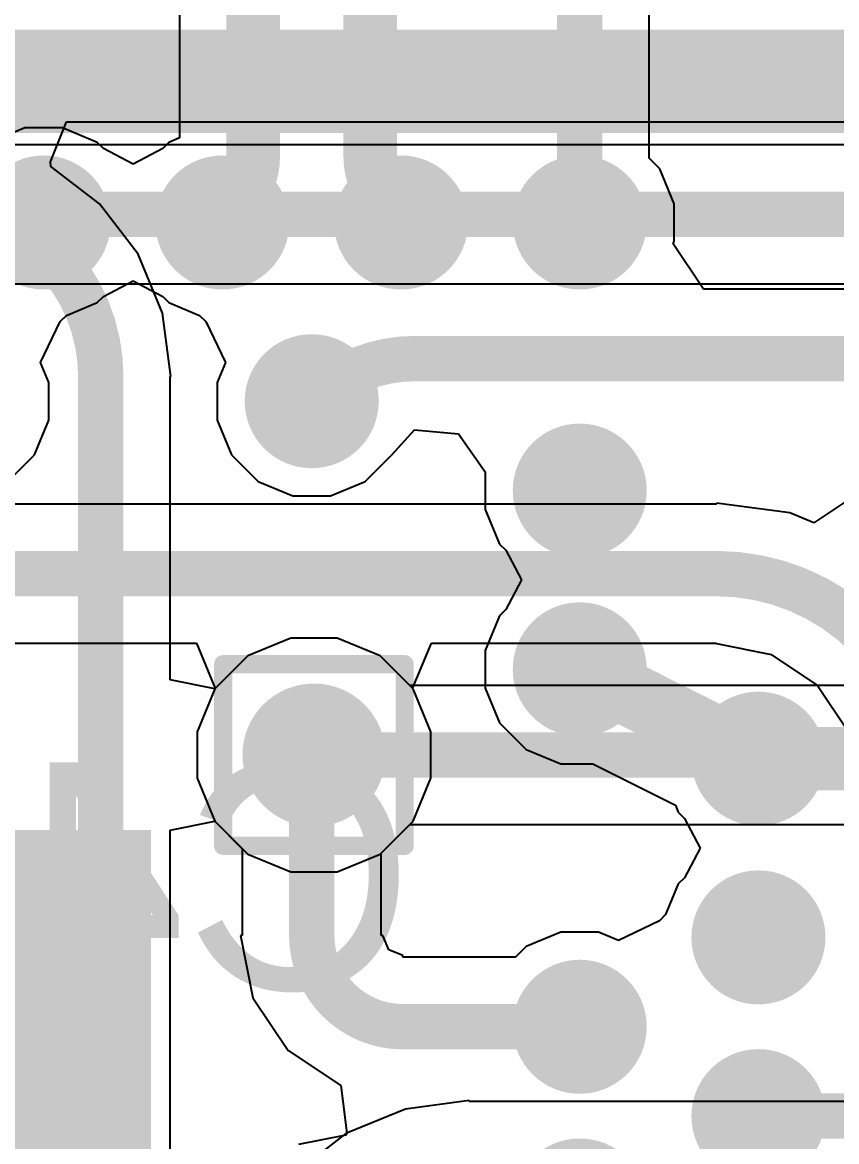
# Model space of a CAD drawing. Header units: inches. Extents: x -12 to 5355, y -7 to 5366.
# Drawn here: x 19.831 to 22.11, y 8.972 to 12.103 of the extents above; entities that cross this region are included whole.
import ezdxf

# ---------------------------------------------------------------- set-up
doc = ezdxf.new("R2010")
doc.units = ezdxf.units.IN
for name, color, linetype in [('BOTTOM LAYER', 5, 'Continuous'), ('Bottom Overlay', 54, 'Continuous'), ('Drill Drawing', 1, 'Continuous'), ('GROUND1', 16, 'Continuous'), ('GROUND2', 156, 'Continuous'), ('POWER', 76, 'Continuous'), ('SIGNAL', 90, 'Continuous'), ('TOP LAYER', 1, 'Continuous'), ('Top Overlay', 2, 'Continuous'), ('Top Paste', 8, 'Continuous'), ('Top Solder', 216, 'Continuous'), ('Via Holes', 16, 'Continuous')]:
    doc.layers.add(name, color=color, linetype=linetype)
doc.styles.add('Arial', font='', dxfattribs={"height": 0.2})
doc.styles.get('Arial').set_extended_font_data('Arial')

# ---------------------------------------------------------------- blocks, each defined once
blk = doc.blocks.new('AQFN50P700X700X85_HS_74N_42')
at = {"layer": 'TOP LAYER'}
blk.add_hatch(color=1, dxfattribs=at).paths.add_polyline_path([(-1.49999954, 1.50000208), (1.49999954, 1.50000208), (1.49999954, -1.499997), (-1.49999954, -1.499997)])
h = blk.add_hatch(color=1, dxfattribs=at)
edge = h.paths.add_edge_path()
edge.add_arc((-3.24999858, -0.7499985), 0.13750036, 0, 360)
h = blk.add_hatch(color=1, dxfattribs=at)
edge = h.paths.add_edge_path()
edge.add_arc((-2.74999958, -0.999998), 0.13750036, 0, 360)
h = blk.add_hatch(color=1, dxfattribs=at)
edge = h.paths.add_edge_path()
edge.add_arc((-3.24999858, -1.2499975), 0.13750036, 0, 360)
h = blk.add_hatch(color=1, dxfattribs=at)
edge = h.paths.add_edge_path()
edge.add_arc((-3.24999858, -1.74999904), 0.13750036, 0, 360)
h = blk.add_hatch(color=1, dxfattribs=at)
edge = h.paths.add_edge_path()
edge.add_arc((-2.74999958, -1.99999854), 0.13750036, 0, 360)
h = blk.add_hatch(color=1, dxfattribs=at)
edge = h.paths.add_edge_path()
edge.add_arc((-2.74999958, -2.49999754), 0.13750036, 0, 360)
h = blk.add_hatch(color=1, dxfattribs=at)
edge = h.paths.add_edge_path()
edge.add_arc((-1.99999854, -2.74999958), 0.13750036, 0, 360)
h = blk.add_hatch(color=1, dxfattribs=at)
edge = h.paths.add_edge_path()
edge.add_arc((-2.74999958, -3.24999858), 0.13750036, 0, 360)
h = blk.add_hatch(color=1, dxfattribs=at)
edge = h.paths.add_edge_path()
edge.add_arc((-2.24999804, -3.24999858), 0.13750036, 0, 360)
h = blk.add_hatch(color=1, dxfattribs=at)
edge = h.paths.add_edge_path()
edge.add_arc((-1.74999904, -3.24999858), 0.13750036, 0, 360)
h = blk.add_hatch(color=1, dxfattribs=at)
edge = h.paths.add_edge_path()
edge.add_arc((-1.25000004, -3.24999858), 0.13750036, 0, 360)
at = {"layer": 'Top Paste'}
blk.add_hatch(color=8, dxfattribs=at).paths.add_polyline_path([(-1.49999954, 1.50000208), (1.49999954, 1.50000208), (1.49999954, -1.499997), (-1.49999954, -1.499997)])
h = blk.add_hatch(color=8, dxfattribs=at)
edge = h.paths.add_edge_path()
edge.add_arc((-3.24999858, -0.7499985), 0.1499997, 0, 360)
h = blk.add_hatch(color=8, dxfattribs=at)
edge = h.paths.add_edge_path()
edge.add_arc((-2.74999958, -0.999998), 0.1499997, 0, 360)
h = blk.add_hatch(color=8, dxfattribs=at)
edge = h.paths.add_edge_path()
edge.add_arc((-3.24999858, -1.2499975), 0.1499997, 0, 360)
h = blk.add_hatch(color=8, dxfattribs=at)
edge = h.paths.add_edge_path()
edge.add_arc((-3.24999858, -1.74999904), 0.1499997, 0, 360)
h = blk.add_hatch(color=8, dxfattribs=at)
edge = h.paths.add_edge_path()
edge.add_arc((-2.74999958, -1.99999854), 0.1499997, 0, 360)
h = blk.add_hatch(color=8, dxfattribs=at)
edge = h.paths.add_edge_path()
edge.add_arc((-2.74999958, -2.49999754), 0.1499997, 0, 360)
h = blk.add_hatch(color=8, dxfattribs=at)
edge = h.paths.add_edge_path()
edge.add_arc((-1.99999854, -2.74999958), 0.1499997, 0, 360)
h = blk.add_hatch(color=8, dxfattribs=at)
edge = h.paths.add_edge_path()
edge.add_arc((-2.74999958, -3.24999858), 0.1499997, 0, 360)
h = blk.add_hatch(color=8, dxfattribs=at)
edge = h.paths.add_edge_path()
edge.add_arc((-2.24999804, -3.24999858), 0.1499997, 0, 360)
h = blk.add_hatch(color=8, dxfattribs=at)
edge = h.paths.add_edge_path()
edge.add_arc((-1.74999904, -3.24999858), 0.1499997, 0, 360)
h = blk.add_hatch(color=8, dxfattribs=at)
edge = h.paths.add_edge_path()
edge.add_arc((-1.25000004, -3.24999858), 0.1499997, 0, 360)
at = {"layer": 'Top Solder'}
blk.add_hatch(color=216, dxfattribs=at).paths.add_polyline_path([(-1.54999944, 1.55000198), (1.54999944, 1.55000198), (1.54999944, -1.5499969), (-1.54999944, -1.5499969)])
h = blk.add_hatch(color=216, dxfattribs=at)
edge = h.paths.add_edge_path()
edge.add_arc((-2.74999958, -0.499999), 0.18750026, 0, 360)
h = blk.add_hatch(color=216, dxfattribs=at)
edge = h.paths.add_edge_path()
edge.add_arc((-3.24999858, -0.7499985), 0.18750026, 0, 360)
h = blk.add_hatch(color=216, dxfattribs=at)
edge = h.paths.add_edge_path()
edge.add_arc((-2.74999958, -0.999998), 0.18750026, 0, 360)
h = blk.add_hatch(color=216, dxfattribs=at)
edge = h.paths.add_edge_path()
edge.add_arc((-3.24999858, -1.2499975), 0.18750026, 0, 360)
h = blk.add_hatch(color=216, dxfattribs=at)
edge = h.paths.add_edge_path()
edge.add_arc((-3.24999858, -1.74999904), 0.18750026, 0, 360)
h = blk.add_hatch(color=216, dxfattribs=at)
edge = h.paths.add_edge_path()
edge.add_arc((-2.74999958, -1.99999854), 0.18750026, 0, 360)
h = blk.add_hatch(color=216, dxfattribs=at)
edge = h.paths.add_edge_path()
edge.add_arc((-2.74999958, -2.49999754), 0.18750026, 0, 360)
h = blk.add_hatch(color=216, dxfattribs=at)
edge = h.paths.add_edge_path()
edge.add_arc((-1.99999854, -2.74999958), 0.18750026, 0, 360)
h = blk.add_hatch(color=216, dxfattribs=at)
edge = h.paths.add_edge_path()
edge.add_arc((-2.74999958, -3.24999858), 0.18750026, 0, 360)
h = blk.add_hatch(color=216, dxfattribs=at)
edge = h.paths.add_edge_path()
edge.add_arc((-2.24999804, -3.24999858), 0.18750026, 0, 360)
h = blk.add_hatch(color=216, dxfattribs=at)
edge = h.paths.add_edge_path()
edge.add_arc((-1.74999904, -3.24999858), 0.18750026, 0, 360)
h = blk.add_hatch(color=216, dxfattribs=at)
edge = h.paths.add_edge_path()
edge.add_arc((-1.25000004, -3.24999858), 0.18750026, 0, 360)
at = {"layer": 'Top Overlay'}
blk.add_lwpolyline([(3.60000042, -3.59999788, 0.1999996, 0.1999996, 0), (-3.60000042, -3.59999788, 0.1999996, 0.1999996, 0)], format="xyseb", dxfattribs=at)

msp = doc.modelspace()

# ---------------------------------------------------------------- hatches: boundary and pattern name
at = {"layer": 'BOTTOM LAYER'}
h = msp.add_hatch(color=5, dxfattribs=at)
edge = h.paths.add_edge_path()
edge.add_arc((20.6472028, 10.05321332), 0.1999996, 0, 360)
at = {"layer": 'GROUND1'}
h = msp.add_hatch(color=16, dxfattribs=at)
edge = h.paths.add_edge_path()
edge.add_arc((20.6472028, 10.05321332), 0.1999996, 0, 360)
at = {"layer": 'GROUND2'}
h = msp.add_hatch(color=156, dxfattribs=at)
edge = h.paths.add_edge_path()
edge.add_arc((20.6472028, 10.05321332), 0.1999996, 0, 360)
at = {"layer": 'POWER'}
h = msp.add_hatch(color=76, dxfattribs=at)
edge = h.paths.add_edge_path()
edge.add_arc((20.6472028, 10.05321332), 0.1999996, 0, 360)
at = {"layer": 'SIGNAL'}
h = msp.add_hatch(color=90, dxfattribs=at)
edge = h.paths.add_edge_path()
edge.add_arc((20.6472028, 10.05321332), 0.1999996, 0, 360)
at = {"layer": 'TOP LAYER'}
h = msp.add_hatch(color=1, dxfattribs=at)
edge = h.paths.add_edge_path()
edge.add_arc((20.6472028, 10.05321332), 0.1999996, 0, 360)
at = {"layer": 'Via Holes'}
h = msp.add_hatch(color=7, dxfattribs=at)
edge = h.paths.add_edge_path()
edge.add_arc((20.6472028, 10.05321332), 0.0999998, 0, 360)

# ---------------------------------------------------------------- linework, layer by layer
at = {"layer": 'BOTTOM LAYER'}
for p, q in [((22.7084128, 11.75985202), (19.76363586, 11.75985202)), ((14.36012622, 11.3713895), (22.7084128, 11.3713895)), ((22.1520004, 10.77353192), (22.04640244, 10.70297326)), ((21.77343118, 10.75500008), (19.04019814, 10.75500008)), ((21.9786581, 10.73103518), (21.77343118, 10.75805316)), ((21.77343118, 10.75805316), (21.77343118, 10.75500008)), ((22.04640244, 10.70297326), (21.9786581, 10.73103518)), ((19.04019814, 10.36653756), (20.318476, 10.36653756)), ((20.318476, 10.36653756), (20.37108194, 10.23953756)), ((20.92332366, 10.23953756), (20.9759296, 10.36653756)), ((20.9759296, 10.36653756), (21.77343118, 10.36653756)), ((21.77343118, 10.36653756), (21.77343118, 10.3652574)), ((21.77343118, 10.3652574), (21.92655762, 10.33479772)), ((21.92655762, 10.33479772), (22.0563694, 10.24805926)), ((20.37108194, 10.23953756), (20.3699872, 10.23844282)), ((20.9244184, 10.23844282), (20.92332366, 10.23953756)), ((22.0563694, 10.24805926), (22.14310786, 10.11824748)), ((20.3699872, 10.23844282), (20.3202032, 10.11825764)), ((20.9742024, 10.11825764), (20.9244184, 10.23844282)), ((20.3202032, 10.11825764), (20.3202032, 9.988169)), ((20.9742024, 9.988169), (20.9742024, 10.11825764)), ((20.3202032, 9.988169), (20.3699872, 9.86798382)), ((20.9244184, 9.86798382), (20.9742024, 9.988169)), ((20.3699872, 9.86798382), (20.4619733, 9.77599772)), ((20.8324323, 9.77599772), (20.9244184, 9.86798382)), ((20.4619733, 9.77599772), (20.58215848, 9.726213719999999)), ((20.71224712, 9.726213719999999), (20.8324323, 9.77599772)), ((20.58215848, 9.726213719999999), (20.71224712, 9.726213719999999))]:
    msp.add_line(p, q, dxfattribs=at)
for points in [[(11.29810288, 11.56562076, 0.127, 0.127, 0), (22.7084128, 11.56562076, 0.127, 0.127, 0)], [(18.7719843, 10.56076882, 0.127, 0.127, 0), (21.77343118, 10.56076882, 0.127, 0.127, 0)], [(21.77343118, 10.56076882, 0.127, 0.127, -0.4142135623730951), (22.36907896, 9.96512104, 0.127, 0.127, 0)]]:
    msp.add_lwpolyline(points, format="xyseb", dxfattribs=at)
msp.add_lwpolyline([(21.74168118, 10.56076882, 0.0635, 0.0635, 1), (21.80518118, 10.56076882, 0.0635, 0.0635, 1)], format="xyseb", close=True, dxfattribs=at)
msp.add_lwpolyline([(21.74168118, 10.56076882, 0.0635, 0.0635, 1), (21.80518118, 10.56076882, 0.0635, 0.0635, 1)], format="xyseb", close=True, dxfattribs=at)
at = {"layer": 'Drill Drawing'}
for points in [[(20.3932028, 10.30721332, 0.0508, 0.0508, 0), (20.9012028, 10.30721332, 0.0508, 0.0508, 0)], [(20.3932028, 9.79921332, 0.0508, 0.0508, 0), (20.3932028, 10.30721332, 0.0508, 0.0508, 0)], [(20.9012028, 9.79921332, 0.0508, 0.0508, 0), (20.9012028, 10.30721332, 0.0508, 0.0508, 0)], [(20.3932028, 9.79921332, 0.0508, 0.0508, 0), (20.9012028, 9.79921332, 0.0508, 0.0508, 0)]]:
    msp.add_lwpolyline(points, format="xyseb", dxfattribs=at)
for points in [[(20.3805028, 10.30721332, 0.0254, 0.0254, 1), (20.4059028, 10.30721332, 0.0254, 0.0254, 1)], [(20.3805028, 10.30721332, 0.0254, 0.0254, 1), (20.4059028, 10.30721332, 0.0254, 0.0254, 1)], [(20.8885028, 10.30721332, 0.0254, 0.0254, 1), (20.9139028, 10.30721332, 0.0254, 0.0254, 1)], [(20.8885028, 10.30721332, 0.0254, 0.0254, 1), (20.9139028, 10.30721332, 0.0254, 0.0254, 1)], [(20.3805028, 9.79921332, 0.0254, 0.0254, 1), (20.4059028, 9.79921332, 0.0254, 0.0254, 1)], [(20.3805028, 9.79921332, 0.0254, 0.0254, 1), (20.4059028, 9.79921332, 0.0254, 0.0254, 1)], [(20.8885028, 9.79921332, 0.0254, 0.0254, 1), (20.9139028, 9.79921332, 0.0254, 0.0254, 1)], [(20.8885028, 9.79921332, 0.0254, 0.0254, 1), (20.9139028, 9.79921332, 0.0254, 0.0254, 1)]]:
    msp.add_lwpolyline(points, format="xyseb", close=True, dxfattribs=at)
at = {"layer": 'GROUND1'}
for p, q in [((20.58215848, 10.38021292), (20.4619733, 10.33042892)), ((20.71224712, 10.38021292), (20.58215848, 10.38021292)), ((20.8324323, 10.33042892), (20.71224712, 10.38021292)), ((20.4619733, 10.33042892), (20.3699872, 10.23844282)), ((20.9244184, 10.23844282), (20.8324323, 10.33042892)), ((20.3699872, 10.23844282), (20.3202032, 10.11825764)), ((20.9742024, 10.11825764), (20.9244184, 10.23844282)), ((20.3202032, 10.11825764), (20.3202032, 9.988169)), ((20.9742024, 9.988169), (20.9742024, 10.11825764)), ((20.3202032, 9.988169), (20.3699872, 9.86798382)), ((20.9244184, 9.86798382), (20.9742024, 9.988169)), ((20.3699872, 9.86798382), (20.4619733, 9.77599772)), ((20.8324323, 9.77599772), (20.9244184, 9.86798382)), ((20.4619733, 9.77599772), (20.58215848, 9.726213719999999)), ((20.71224712, 9.726213719999999), (20.8324323, 9.77599772)), ((20.58215848, 9.726213719999999), (20.71224712, 9.726213719999999))]:
    msp.add_line(p, q, dxfattribs=at)
at = {"layer": 'GROUND2'}
for p, q in [((20.58215848, 10.38021292), (20.4619733, 10.33042892)), ((20.71224712, 10.38021292), (20.58215848, 10.38021292)), ((20.8324323, 10.33042892), (20.71224712, 10.38021292)), ((20.4619733, 10.33042892), (20.3699872, 10.23844282)), ((20.9244184, 10.23844282), (20.8324323, 10.33042892)), ((20.3699872, 10.23844282), (20.3202032, 10.11825764)), ((20.9742024, 10.11825764), (20.9244184, 10.23844282)), ((20.3202032, 10.11825764), (20.3202032, 9.988169)), ((20.9742024, 9.988169), (20.9742024, 10.11825764)), ((20.3202032, 9.988169), (20.3699872, 9.86798382)), ((20.9244184, 9.86798382), (20.9742024, 9.988169)), ((20.3699872, 9.86798382), (20.4619733, 9.77599772)), ((20.8324323, 9.77599772), (20.9244184, 9.86798382)), ((20.4619733, 9.77599772), (20.58215848, 9.726213719999999)), ((20.71224712, 9.726213719999999), (20.8324323, 9.77599772)), ((20.58215848, 9.726213719999999), (20.71224712, 9.726213719999999))]:
    msp.add_line(p, q, dxfattribs=at)
at = {"layer": 'POWER'}
for p, q in [((20.58215848, 10.38021292), (20.4619733, 10.33042892)), ((20.71224712, 10.38021292), (20.58215848, 10.38021292)), ((20.8324323, 10.33042892), (20.71224712, 10.38021292)), ((20.4619733, 10.33042892), (20.3699872, 10.23844282)), ((20.9244184, 10.23844282), (20.8324323, 10.33042892)), ((20.3699872, 10.23844282), (20.3202032, 10.11825764)), ((20.9742024, 10.11825764), (20.9244184, 10.23844282)), ((20.3202032, 10.11825764), (20.3202032, 9.988169)), ((20.9742024, 9.988169), (20.9742024, 10.11825764)), ((20.3202032, 9.988169), (20.3699872, 9.86798382)), ((20.9244184, 9.86798382), (20.9742024, 9.988169)), ((20.3699872, 9.86798382), (20.4619733, 9.77599772)), ((20.8324323, 9.77599772), (20.9244184, 9.86798382)), ((20.4619733, 9.77599772), (20.58215848, 9.726213719999999)), ((20.71224712, 9.726213719999999), (20.8324323, 9.77599772)), ((20.58215848, 9.726213719999999), (20.71224712, 9.726213719999999))]:
    msp.add_line(p, q, dxfattribs=at)
at = {"layer": 'SIGNAL'}
for p, q in [((19.91004908, 11.71244292), (19.9545829, 11.8247795)), ((19.9545829, 11.8247795), (30.31675928, 11.8247795)), ((19.91106762, 11.69977848), (19.91004908, 11.71244292)), ((20.04701858, 11.59545814), (19.91106762, 11.69977848)), ((20.15556548, 11.45399792), (20.04701858, 11.59545814)), ((20.22380004, 11.28926622), (20.15556548, 11.45399792)), ((20.24707406, 11.11248476), (20.22380004, 11.28926622)), ((20.24496078, 10.26324846), (20.24496078, 11.11248476)), ((20.24496078, 11.11248476), (20.24707406, 11.11248476)), ((20.58215848, 10.38021292), (20.4619733, 10.33042892)), ((20.71224712, 10.38021292), (20.58215848, 10.38021292)), ((20.8324323, 10.33042892), (20.71224712, 10.38021292)), ((20.4619733, 10.33042892), (20.3699872, 10.23844282)), ((20.91541664, 10.24744458), (20.8324323, 10.33042892)), ((20.3699618, 10.23838186), (20.24496078, 10.26324846)), ((30.62809724, 10.24744458), (20.91541664, 10.24744458)), ((20.3699872, 10.23844282), (20.3699618, 10.23838186)), ((20.24496078, 9.843178179999999), (20.3699618, 9.86804478)), ((20.3699618, 9.86804478), (20.3699872, 9.86798382)), ((20.3699872, 9.86798382), (20.4619733, 9.77599772)), ((20.24496078, 8.3070446), (20.24496078, 9.843178179999999)), ((20.8324323, 9.77599772), (20.91541664, 9.85898206)), ((20.91541664, 9.85898206), (22.78346218, 9.85898206)), ((20.4619733, 9.77599772), (20.58215848, 9.726213719999999)), ((20.71224712, 9.726213719999999), (20.8324323, 9.77599772)), ((20.58215848, 9.726213719999999), (20.71224712, 9.726213719999999)), ((21.082, 9.0864055), (20.90337958, 9.062890179999998)), ((21.082, 9.08423126), (21.082, 9.0864055)), ((22.62753158, 9.08423126), (21.082, 9.08423126)), ((20.90337958, 9.062890179999998), (20.73693084, 8.99394442)), ((20.73693084, 8.99394442), (20.59399742, 8.88426722))]:
    msp.add_line(p, q, dxfattribs=at)
for points in [[(19.39441384, 12.01901076, 0.127, 0.127, 0), (30.31675928, 12.01901076, 0.127, 0.127, 0)], [(19.5640452, 11.59916908, 0.127, 0.127, -0.4142135623730951), (20.05072952, 11.11248476, 0.127, 0.127, 0)], [(20.05072952, 7.84087332, 0.127, 0.127, 0), (20.05072952, 11.11248476, 0.127, 0.127, 0)], [(20.6472028, 10.05321332, 0.127, 0.127, 0), (30.62809724, 10.05321332, 0.127, 0.127, 0)]]:
    msp.add_lwpolyline(points, format="xyseb", dxfattribs=at)
for points in [[(20.01897952, 11.11248476, 0.0635, 0.0635, 1), (20.08247952, 11.11248476, 0.0635, 0.0635, 1)], [(20.01897952, 11.11248476, 0.0635, 0.0635, 1), (20.08247952, 11.11248476, 0.0635, 0.0635, 1)], [(20.6154528, 10.05321332, 0.0635, 0.0635, 1), (20.6789528, 10.05321332, 0.0635, 0.0635, 1)]]:
    msp.add_lwpolyline(points, format="xyseb", close=True, dxfattribs=at)
at = {"layer": 'TOP LAYER'}
for p, q in [((20.27125486, 26.87328636), (20.27125486, 11.77969196)), ((21.58522988, 11.72282644), (21.58522988, 12.827)), ((19.83838552, 11.80749988), (19.78988676, 11.78741102)), ((19.94361264, 11.80749988), (19.83838552, 11.80749988)), ((20.04082606, 11.76723072), (19.94361264, 11.80749988)), ((20.27125486, 11.77969196), (20.2411711, 11.76723072)), ((20.05802948, 11.7500273), (20.04082606, 11.76723072)), ((20.14099858, 11.70638248), (20.05802948, 11.7500273)), ((20.22396768, 11.7500273), (20.14099858, 11.70638248)), ((20.2411711, 11.76723072), (20.22396768, 11.7500273)), ((21.61522982, 11.6928265), (21.58522988, 11.72282644)), ((21.65549898, 11.59561308), (21.61522982, 11.6928265)), ((21.65549898, 11.49038596), (21.65549898, 11.59561308)), ((21.65265672, 11.48352288), (21.65549898, 11.49038596)), ((21.73751304, 11.35652034), (21.65265672, 11.48352288)), ((20.05802948, 11.33597174), (20.14099858, 11.37961656)), ((20.14099858, 11.37961656), (20.22396768, 11.33597174)), ((20.04082606, 11.31876832), (20.05802948, 11.33597174)), ((20.22396768, 11.33597174), (20.2411711, 11.31876832)), ((22.51861384, 11.35652034), (21.73751304, 11.35652034)), ((19.9546083, 11.28305338), (20.04082606, 11.31876832)), ((20.2411711, 11.31876832), (20.32738632, 11.28305592)), ((19.93746076, 11.26574328), (19.9546083, 11.28305338)), ((20.32738632, 11.28305592), (20.3445364, 11.26574074)), ((19.88234784, 11.15149662), (19.93746076, 11.26574328)), ((20.3445364, 11.26574074), (20.39964678, 11.15149662)), ((19.9054974, 11.09561408), (19.88234784, 11.15149662)), ((20.39964678, 11.15149662), (20.37649722, 11.09561408)), ((19.9054974, 10.99038696), (19.9054974, 11.09561408)), ((20.37649722, 11.09561408), (20.37649722, 10.99038696)), ((19.86522824, 10.89317354), (19.9054974, 10.99038696)), ((20.37649722, 10.99038696), (20.41676638, 10.89317354)), ((20.86523132, 10.893171), (20.92898532, 10.9630845)), ((20.92898532, 10.9630845), (21.05129648, 10.95176372)), ((21.05129648, 10.95176372), (21.12649826, 10.8456095)), ((19.79082402, 10.81876932), (19.86522824, 10.89317354)), ((20.41676638, 10.89317354), (20.4911706, 10.81876932)), ((20.79082456, 10.81876932), (20.84353464, 10.87147686)), ((20.84353464, 10.87147686), (20.86523132, 10.893171)), ((21.12649826, 10.8456095), (21.12649826, 10.74038492)), ((20.4911706, 10.81876932), (20.58838402, 10.77850016)), ((20.69361114, 10.77850016), (20.79082456, 10.81876932)), ((20.58838402, 10.77850016), (20.69361114, 10.77850016)), ((21.12649826, 10.74038492), (21.16676742, 10.6431715)), ((21.16676742, 10.6431715), (21.18397084, 10.62596808)), ((21.18397084, 10.62596808), (21.22761566, 10.54299898)), ((21.22761566, 10.54299898), (21.18397084, 10.46002988)), ((21.18397084, 10.46002988), (21.16676742, 10.44282646)), ((21.16676742, 10.44282646), (21.12649826, 10.34561304)), ((20.58215848, 10.38021292), (20.4619733, 10.33042892)), ((20.71224712, 10.38021292), (20.58215848, 10.38021292)), ((20.8324323, 10.33042892), (20.71224712, 10.38021292)), ((21.12649826, 10.34561304), (21.12649826, 10.24038592)), ((20.4619733, 10.33042892), (20.3699872, 10.23844282)), ((20.9244184, 10.23844282), (20.8324323, 10.33042892)), ((21.12649826, 10.24038592), (21.16676742, 10.1431725)), ((20.3699872, 10.23844282), (20.3202032, 10.11825764)), ((20.9742024, 10.11825764), (20.9244184, 10.23844282)), ((20.3202032, 10.11825764), (20.3202032, 9.988169)), ((20.9742024, 9.988169), (20.9742024, 10.11825764)), ((21.16676742, 10.1431725), (21.24117164, 10.06876828)), ((21.24117164, 10.06876828), (21.33838506, 10.02849912)), ((21.33838506, 10.02849912), (21.42777274, 10.02849912)), ((21.42777274, 10.02849912), (21.65849618, 9.913137399999998)), ((20.3202032, 9.988169), (20.3699872, 9.86798382)), ((20.9244184, 9.86798382), (20.9742024, 9.988169)), ((21.65849618, 9.913137399999998), (21.66676642, 9.893172999999999)), ((20.3699872, 9.86798382), (20.44676632, 9.7912047)), ((20.83522884, 9.77879426), (20.9244184, 9.86798382)), ((21.66676642, 9.893172999999999), (21.68397238, 9.875967039999999)), ((21.68397238, 9.875967039999999), (21.72761466, 9.79299794)), ((20.44676632, 9.7912047), (20.44676632, 9.548268939999998)), ((20.83522884, 9.548268939999998), (20.83522884, 9.77879426)), ((21.72761466, 9.79299794), (21.68397238, 9.710031379999998)), ((21.68397238, 9.710031379999998), (21.66676642, 9.692825419999998)), ((21.66676642, 9.692825419999998), (21.63105402, 9.6066102)), ((21.61373884, 9.589460119999998), (21.49949472, 9.53434974)), ((21.63105402, 9.6066102), (21.61373884, 9.589460119999998)), ((21.33838506, 9.5574993), (21.24117164, 9.517230139999999)), ((21.44361218, 9.5574993), (21.33838506, 9.5574993)), ((21.49949472, 9.53434974), (21.44361218, 9.5574993)), ((20.44676632, 9.548268939999998), (20.44176506, 9.548268939999998)), ((20.44176506, 9.548268939999998), (20.4763624, 9.37433736)), ((20.83990752, 9.548268939999998), (20.83522884, 9.548268939999998)), ((20.85641498, 9.508416339999998), (20.83990752, 9.548268939999998)), ((20.89626758, 9.49190888), (20.85641498, 9.508416339999998)), ((20.89626758, 9.487230199999999), (20.89626758, 9.49190888)), ((21.24117164, 9.517230139999999), (21.2111717, 9.487230199999999)), ((21.2111717, 9.487230199999999), (20.89626758, 9.487230199999999)), ((20.4763624, 9.37433736), (20.57488646, 9.22688782)), ((20.57488646, 9.22688782), (20.72233346, 9.12836376)), ((20.72233346, 9.12836376), (20.73901618, 8.99555732)), ((20.73613328, 8.99012934), (20.60410916, 8.96386828)), ((20.73901618, 8.99555732), (20.73613328, 8.99012934))]:
    msp.add_line(p, q, dxfattribs=at)
for points in [[(20.47715488, 11.72393388, 0.1498854, 0.1498854, 0), (20.47715488, 26.8733016, 0.1498854, 0.1498854, 0)], [(20.80484028, 11.72393388, 0.1498854, 0.1498854, 0), (20.80484028, 26.8733016, 0.1498854, 0.1498854, 0)], [(21.39099862, 11.54299952, 0.127, 0.127, 0), (21.39099862, 13.1826, 0.127, 0.127, 0)], [(20.47715488, 11.72393388, 0.1498854, 0.1498854, -0.198664833203903), (20.43417554, 11.62003264, 0.1498854, 0.1498854, 0)], [(20.84781962, 11.62003264, 0.1498854, 0.1498854, -0.1986648332039029), (20.80484028, 11.72393388, 0.1498854, 0.1498854, 0)], [(20.41493758, 11.60079468, 0.1498854, 0.1498854, 0), (20.43407648, 11.61993358, 0.1498854, 0.1498854, 0)], [(20.43407648, 11.61993358, 0.1498854, 0.1498854, 0), (20.43417554, 11.62003264, 0.1498854, 0.1498854, 0)], [(20.43417554, 11.62003264, 0.1498854, 0.1498854, -0.0002354873052791881), (20.43407648, 11.61993358, 0.1498854, 0.1498854, 0)], [(20.84781962, 11.62003264, 0.1498854, 0.1498854, 0), (20.84791868, 11.61993358, 0.1498854, 0.1498854, 0)], [(20.84791868, 11.61993358, 0.1498854, 0.1498854, -0.0002354873052791881), (20.84781962, 11.62003264, 0.1498854, 0.1498854, 0)], [(20.84791868, 11.61993358, 0.1498854, 0.1498854, 0), (20.86705758, 11.60079468, 0.1498854, 0.1498854, 0)], [(20.39099808, 11.54299952, 0.1498854, 0.1498854, -0.198912367379658), (20.41493758, 11.60079468, 0.1498854, 0.1498854, 0)], [(20.86705758, 11.60079468, 0.1498854, 0.1498854, -0.198912367379658), (20.89099708, 11.54299952, 0.1498854, 0.1498854, 0)], [(20.7459453, 11.11883984, 0.127, 0.127, -0.1170602527141623), (20.92898532, 11.16228908, 0.127, 0.127, 0)], [(20.92898532, 11.16228908, 0.127, 0.127, 0), (22.51861384, 11.16228908, 0.127, 0.127, 0)], [(20.64099758, 11.04300052, 0.127, 0.127, -0.07998957876176038), (20.7459453, 11.11883984, 0.127, 0.127, 0)], [(21.39099862, 10.29299948, 0.1778, 0.1778, 0), (21.89099762, 10.04299998, 0.1778, 0.1778, 0)], [(20.64099758, 10.0470081, 0.127, 0.127, 0), (20.6472028, 10.05321332, 0.127, 0.127, 0)], [(21.89099762, 10.04299998, 0.1778, 0.1778, 0), (22.8986588, 10.04299998, 0.1778, 0.1778, 0)], [(20.64099758, 9.548268939999998, 0.127, 0.127, 0), (20.64099758, 10.0470081, 0.127, 0.127, 0)], [(20.89626758, 9.29299894, 0.127, 0.127, -0.4142135623730951), (20.64099758, 9.548268939999998, 0.127, 0.127, 0)], [(20.89626758, 9.29299894, 0.127, 0.127, 0), (21.39099862, 9.29299894, 0.127, 0.127, 0)], [(21.89099762, 9.042999439999999, 0.127, 0.127, 0), (22.43025486, 9.042999439999999, 0.127, 0.127, 0)]]:
    msp.add_lwpolyline(points, format="xyseb", dxfattribs=at)
for points in [[(20.4396848, 11.72393388, 0.0749427, 0.0749427, 1), (20.51462496, 11.72393388, 0.0749427, 0.0749427, 1)], [(20.4396848, 11.72393388, 0.0749427, 0.0749427, 1), (20.51462496, 11.72393388, 0.0749427, 0.0749427, 1)], [(20.7673702, 11.72393388, 0.0749427, 0.0749427, 1), (20.84231036, 11.72393388, 0.0749427, 0.0749427, 1)], [(20.7673702, 11.72393388, 0.0749427, 0.0749427, 1), (20.84231036, 11.72393388, 0.0749427, 0.0749427, 1)], [(20.3966064, 11.61993358, 0.0749427, 0.0749427, 1), (20.47154656, 11.61993358, 0.0749427, 0.0749427, 1)], [(20.3966064, 11.61993358, 0.0749427, 0.0749427, 1), (20.47154656, 11.61993358, 0.0749427, 0.0749427, 1)], [(20.3966064, 11.61993358, 0.0749427, 0.0749427, 1), (20.47154656, 11.61993358, 0.0749427, 0.0749427, 1)], [(20.39670546, 11.62003264, 0.0749427, 0.0749427, 1), (20.47164562, 11.62003264, 0.0749427, 0.0749427, 1)], [(20.39670546, 11.62003264, 0.0749427, 0.0749427, 1), (20.47164562, 11.62003264, 0.0749427, 0.0749427, 1)], [(20.39670546, 11.62003264, 0.0749427, 0.0749427, 1), (20.47164562, 11.62003264, 0.0749427, 0.0749427, 1)], [(20.81034954, 11.62003264, 0.0749427, 0.0749427, 1), (20.8852897, 11.62003264, 0.0749427, 0.0749427, 1)], [(20.81034954, 11.62003264, 0.0749427, 0.0749427, 1), (20.8852897, 11.62003264, 0.0749427, 0.0749427, 1)], [(20.81034954, 11.62003264, 0.0749427, 0.0749427, 1), (20.8852897, 11.62003264, 0.0749427, 0.0749427, 1)], [(20.8104486, 11.61993358, 0.0749427, 0.0749427, 1), (20.88538876, 11.61993358, 0.0749427, 0.0749427, 1)], [(20.8104486, 11.61993358, 0.0749427, 0.0749427, 1), (20.88538876, 11.61993358, 0.0749427, 0.0749427, 1)], [(20.8104486, 11.61993358, 0.0749427, 0.0749427, 1), (20.88538876, 11.61993358, 0.0749427, 0.0749427, 1)], [(20.3774675, 11.60079468, 0.0749427, 0.0749427, 1), (20.45240766, 11.60079468, 0.0749427, 0.0749427, 1)], [(20.3774675, 11.60079468, 0.0749427, 0.0749427, 1), (20.45240766, 11.60079468, 0.0749427, 0.0749427, 1)], [(20.8295875, 11.60079468, 0.0749427, 0.0749427, 1), (20.90452766, 11.60079468, 0.0749427, 0.0749427, 1)], [(20.8295875, 11.60079468, 0.0749427, 0.0749427, 1), (20.90452766, 11.60079468, 0.0749427, 0.0749427, 1)], [(20.353528, 11.54299952, 0.0749427, 0.0749427, 1), (20.42846816, 11.54299952, 0.0749427, 0.0749427, 1)], [(20.853527, 11.54299952, 0.0749427, 0.0749427, 1), (20.92846716, 11.54299952, 0.0749427, 0.0749427, 1)], [(21.35924862, 11.54299952, 0.0635, 0.0635, 1), (21.42274862, 11.54299952, 0.0635, 0.0635, 1)], [(20.89723532, 11.16228908, 0.0635, 0.0635, 1), (20.96073532, 11.16228908, 0.0635, 0.0635, 1)], [(20.89723532, 11.16228908, 0.0635, 0.0635, 1), (20.96073532, 11.16228908, 0.0635, 0.0635, 1)], [(20.7141953, 11.11883984, 0.0635, 0.0635, 1), (20.7776953, 11.11883984, 0.0635, 0.0635, 1)], [(20.7141953, 11.11883984, 0.0635, 0.0635, 1), (20.7776953, 11.11883984, 0.0635, 0.0635, 1)], [(20.60924758, 11.04300052, 0.0635, 0.0635, 1), (20.67274758, 11.04300052, 0.0635, 0.0635, 1)], [(21.34654862, 10.29299948, 0.08889999999999999, 0.08889999999999999, 1), (21.43544862, 10.29299948, 0.08889999999999999, 0.08889999999999999, 1)], [(20.6154528, 10.05321332, 0.0635, 0.0635, 1), (20.6789528, 10.05321332, 0.0635, 0.0635, 1)], [(21.84654762, 10.04299998, 0.08889999999999999, 0.08889999999999999, 1), (21.93544762, 10.04299998, 0.08889999999999999, 0.08889999999999999, 1)], [(21.84654762, 10.04299998, 0.08889999999999999, 0.08889999999999999, 1), (21.93544762, 10.04299998, 0.08889999999999999, 0.08889999999999999, 1)], [(20.60924758, 10.0470081, 0.0635, 0.0635, 1), (20.67274758, 10.0470081, 0.0635, 0.0635, 1)], [(20.60924758, 10.0470081, 0.0635, 0.0635, 1), (20.67274758, 10.0470081, 0.0635, 0.0635, 1)], [(20.60924758, 9.548268939999998, 0.0635, 0.0635, 1), (20.67274758, 9.548268939999998, 0.0635, 0.0635, 1)], [(20.60924758, 9.548268939999998, 0.0635, 0.0635, 1), (20.67274758, 9.548268939999998, 0.0635, 0.0635, 1)], [(20.86451758, 9.29299894, 0.0635, 0.0635, 1), (20.92801758, 9.29299894, 0.0635, 0.0635, 1)], [(20.86451758, 9.29299894, 0.0635, 0.0635, 1), (20.92801758, 9.29299894, 0.0635, 0.0635, 1)], [(21.35924862, 9.29299894, 0.0635, 0.0635, 1), (21.42274862, 9.29299894, 0.0635, 0.0635, 1)], [(21.85924762, 9.042999439999999, 0.0635, 0.0635, 1), (21.92274762, 9.042999439999999, 0.0635, 0.0635, 1)]]:
    msp.add_lwpolyline(points, format="xyseb", close=True, dxfattribs=at)

# ---------------------------------------------------------------- block references
at = {"rotation": 180}
msp.add_blockref('AQFN50P700X700X85_HS_74N_42', (18.64099904, 8.29300094), dxfattribs=at)

# ---------------------------------------------------------------- texts
at = {"layer": 'Bottom Overlay', "style": 'Arial', "text_generation_flag": 2}
msp.add_text('C41', height=0.635, dxfattribs=at).set_placement((20.9296, 9.398))

doc.saveas('drawing.dxf')
